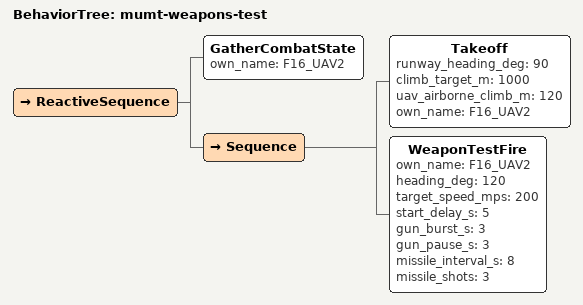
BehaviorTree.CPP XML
<?xml version="1.0" encoding="UTF-8"?>
<root BTCPP_format="4">
  <BehaviorTree ID="mumt-weapons-test">

    <!-- F16_UAV2 무장 발사 테스트: 이륙 → 직진(120°, UAV1과 갈라짐) → 기총 점사 + 미사일 3발.
         발사 시작 5초(UAV1보다 +2초)로 어긋나게 해 두 기체 연출을 구분해서 관찰. -->
    <ReactiveSequence>
      <GatherCombatState own_name="F16_UAV2"/>
      <Sequence>
        <Takeoff runway_heading_deg="90" climb_target_m="1000" uav_airborne_climb_m="120" own_name="F16_UAV2"/>
        <WeaponTestFire own_name="F16_UAV2" heading_deg="120" target_speed_mps="200"
                        start_delay_s="5" gun_burst_s="3" gun_pause_s="3"
                        missile_interval_s="8" missile_shots="3"/>
      </Sequence>
    </ReactiveSequence>

  </BehaviorTree>
</root>
